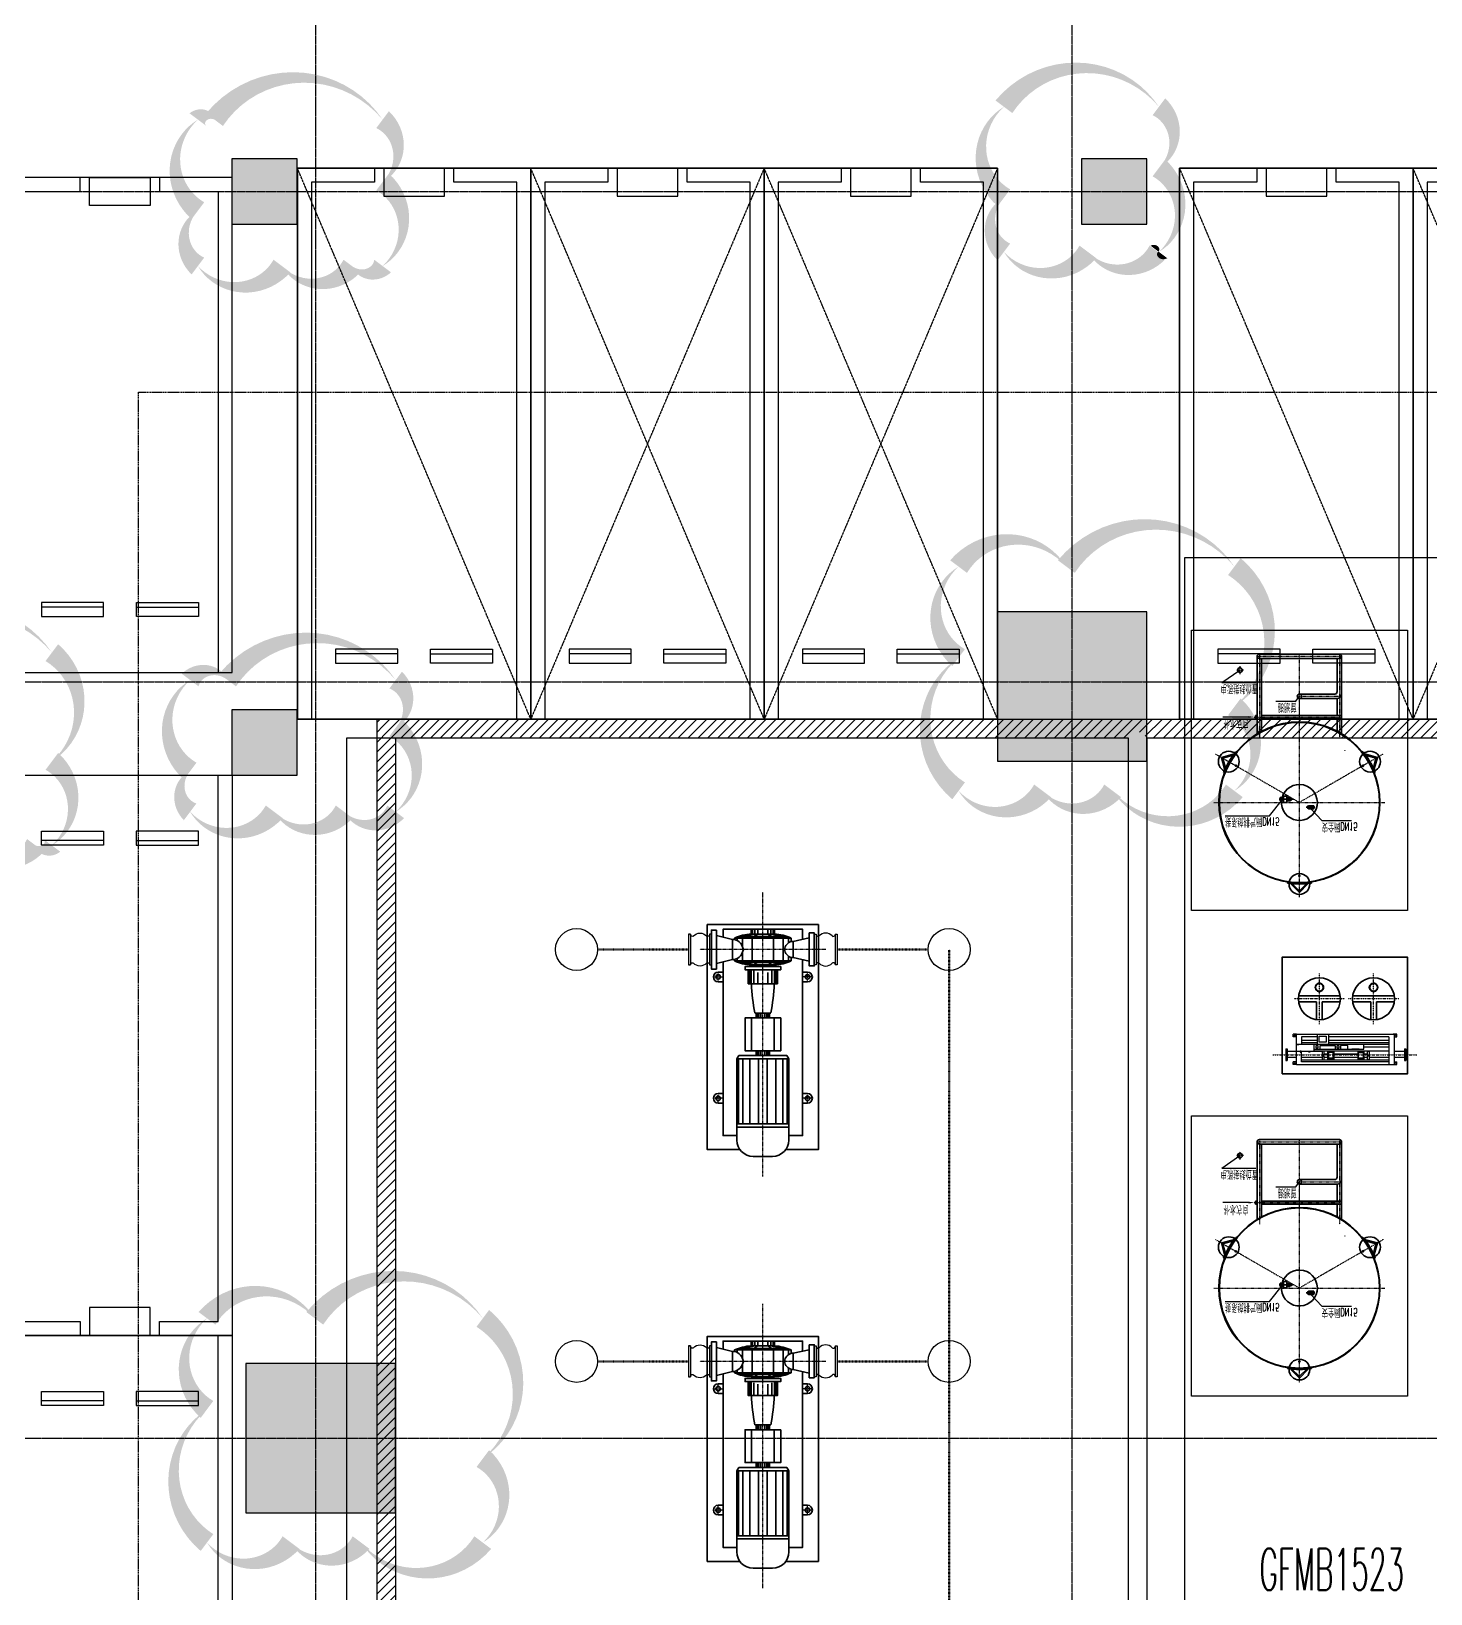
# Model space of a CAD drawing. Extents: x -12047294 to -5625356, y -1456591 to -622873.
# Drawn here: x -5781040 to -5766050, y -686239 to -669507 of the extents above; entities that cross this region are included whole.
import ezdxf

# ---------------------------------------------------------------- set-up
doc = ezdxf.new("R2010")
doc.units = 0
doc.header["$LTSCALE"] = 10
doc.header["$MEASUREMENT"] = 0
for name, pattern in [('CONTINOUS', [0]), ('DASH', [0.35, 0.25, -0.1]), ('DASHDOT', [1, 0.5, -0.25, 0, -0.25]), ('DASHDOT2', [0.5, 0.25, -0.125, 0, -0.125]), ('DOTE', [2.42, 2, -0.2, 0.02, -0.2])]:
    doc.linetypes.add(name, pattern=pattern)
for name, color, linetype in [('A-15-PKNG-普通车位', 162, 'Continuous'), ('A-15-PKNG-机械车位', 136, 'Continuous'), ('A-COLUMN', 10, 'Continuous'), ('A-DOORWIN', 151, 'Continuous'), ('A-FireH', 6, 'Continuous'), ('A-TEXTDOOR', 181, 'Continuous'), ('A-TEXTROOM-报建', 210, 'Continuous'), ('A-WALL', 2, 'Continuous'), ('A-车行线', 144, 'DASH'), ('DOTE', 9, 'DOTE'), ('M-AREA', 156, 'Continuous'), ('M-W-EQUIP-MID', 156, 'DASHDOT'), ('PUB_HATCH', 252, 'Continuous')]:
    doc.layers.add(name, color=color, linetype=linetype)
doc.layers.add('A-本次修改', color=6, linetype='Continuous', plot=False)
for name, color, linetype, lineweight in [('M-PIPE-CTR', 156, 'DASHDOT2', 70), ('M-W-ACCERY', 156, 'Continuous', 25), ('M-W-EQUIP', 156, 'Continuous', 35), ('M-W-EQUIP-OTH', 156, 'CONTINOUS', 25)]:
    doc.layers.add(name, color=color, linetype=linetype, lineweight=lineweight)
doc.styles.add('_TCH_WINDOW', font='tjromans.shx', dxfattribs={"width": 0.7, "height": 3.5, "bigfont": 'tjhztxt.shx'})
doc.styles.add('HZ', font='tjromans.shx', dxfattribs={"width": 0.6, "bigfont": 'tjhztxt.shx'})
pattern_1 = [(45, (-533914.12, 53.85), (-53.0330298, 53.0330298), [])]

# ---------------------------------------------------------------- blocks, each defined once
blk = doc.blocks.new('car-1')
at = {"layer": 'A-15-PKNG-普通车位'}
for p, q in [((5600, -1075, 0), (5600, -410, 0)), ((5600, -1425, 0), (5600, -2090, 0))]:
    blk.add_line(p, q, dxfattribs=at)
at = {"layer": 'A-15-PKNG-普通车位', "extrusion": (-7.83802e-08, 5e-16, 1)}
blk.add_lwpolyline([(6300, -2450), (300, -2450), (300, -50), (6300, -50)], close=True, dxfattribs=at)
at = {"layer": 'A-15-PKNG-普通车位', "extrusion": (-7.83802e-08, 5e-16, 1), "elevation": 0}
for points in [[(6300, -200), (450, -200), (450, -825), (300, -825)], [(300, -1675), (450, -1675), (450, -2300), (6300, -2300)]]:
    blk.add_lwpolyline(points, dxfattribs=at)
for points in [[(5550, -410), (5700, -410), (5700, -1075), (5550, -1075)], [(600, -925), (300, -925), (300, -1575), (600, -1575)], [(5550, -2090), (5700, -2090), (5700, -1425), (5550, -1425)]]:
    blk.add_lwpolyline(points, close=True, dxfattribs=at)
blk = doc.blocks.new('二层机械车库')
at = {"layer": 'A-15-PKNG-机械车位'}
for p, q in [((0, -100), (0, -7600)), ((0, -100), (5900, -100)), ((0, -2600), (0, -100)), ((5900, -100), (0, -100)), ((5900, -100), (5900, -2600)), ((5900, -7600), (5900, -100)), ((5750, -250), (0, -250)), ((5750, -925), (5750, -250)), ((750, -510), (600, -510)), ((600, -510), (600, -1175)), ((700, -1175), (700, -510)), ((750, -1175), (750, -510)), ((5900, -925), (5750, -925)), ((5900, -1025), (5600, -1025)), ((5600, -1025), (5600, -1675)), ((5900, -1675), (5900, -1025)), ((600, -1175), (750, -1175)), ((600, -2190), (600, -1525)), ((600, -1525), (750, -1525)), ((700, -1525), (700, -2190)), ((750, -1525), (750, -2190)), ((5600, -1675), (5900, -1675)), ((5750, -2450), (5750, -1775)), ((5750, -1775), (5900, -1775)), ((750, -2190), (600, -2190)), ((0, -2450), (5750, -2450)), ((0, -2600), (5900, -2600)), ((0, -5100), (0, -2600)), ((5900, -2600), (0, -2600)), ((5900, -2600), (5900, -5100)), ((5750, -2750), (0, -2750)), ((5750, -3425), (5750, -2750)), ((750, -3010), (600, -3010)), ((600, -3010), (600, -3675)), ((700, -3675), (700, -3010)), ((750, -3675), (750, -3010)), ((5900, -3425), (5750, -3425)), ((600, -3675), (750, -3675)), ((5900, -3525), (5600, -3525)), ((5600, -3525), (5600, -4175)), ((5900, -4175), (5900, -3525)), ((600, -4690), (600, -4025)), ((600, -4025), (750, -4025)), ((700, -4025), (700, -4690)), ((750, -4025), (750, -4690)), ((5600, -4175), (5900, -4175)), ((5750, -4950), (5750, -4275)), ((5750, -4275), (5900, -4275)), ((750, -4690), (600, -4690)), ((0, -4950), (5750, -4950)), ((0, -5100), (5900, -5100)), ((0, -7600), (0, -5100)), ((5900, -5100), (0, -5100)), ((5900, -5100), (5900, -7600)), ((5750, -5250), (0, -5250)), ((5750, -5925), (5750, -5250)), ((750, -5510), (600, -5510)), ((600, -5510), (600, -6175)), ((700, -6175), (700, -5510)), ((750, -6175), (750, -5510)), ((5900, -5925), (5750, -5925)), ((600, -6175), (750, -6175)), ((5900, -6025), (5600, -6025)), ((5600, -6025), (5600, -6675)), ((5900, -6675), (5900, -6025)), ((600, -7190), (600, -6525)), ((600, -6525), (750, -6525)), ((700, -6525), (700, -7190)), ((750, -6525), (750, -7190)), ((5600, -6675), (5900, -6675)), ((5750, -7450), (5750, -6775)), ((5750, -6775), (5900, -6775)), ((750, -7190), (600, -7190)), ((0, -7450), (5750, -7450)), ((0, -7600), (5900, -7600)), ((5900, -7600), (0, -7600))]:
    blk.add_line(p, q, dxfattribs=at)
at = {"layer": 'A-15-PKNG-机械车位', "linetype": 'DASH'}
for p, q in [((0, -2600), (5900, -100)), ((0, -5100), (5900, -2600)), ((5900, -5100), (0, -2600)), ((0, -7600), (5900, -5100)), ((5900, -7600), (0, -5100))]:
    blk.add_line(p, q, dxfattribs=at)
blk = doc.blocks.new('car-0')
for p, q in [((0, -5300, -100), (0, 0, -100)), ((0, 0, -100), (2400, 0, -100)), ((2400, 0, -100), (2400, -5300, -100)), ((150, 0, -100), (150, -5150, -100)), ((2250, -5150, -100), (2250, 0, -100)), ((360, -750, -100), (360, -600, -100)), ((360, -600, -100), (1025, -600, -100)), ((1025, -600, -100), (1025, -750, -100)), ((2041, -600, -100), (1376, -600, -100)), ((1376, -600, -100), (1376, -750, -100)), ((2041, -750, -100), (2041, -600, -100)), ((1025, -700, -100), (360, -700, -100)), ((1025, -750, -100), (360, -750, -100)), ((1376, -700, -100), (2041, -700, -100)), ((1376, -750, -100), (2041, -750, -100)), ((875, -5000, -100), (875, -5300, -100)), ((1525, -5000, -100), (875, -5000, -100)), ((1525, -5300, -100), (1525, -5000, -100)), ((150, -5150, -100), (775, -5150, -100)), ((775, -5150, -100), (775, -5300, -100)), ((1625, -5300, -100), (1625, -5150, -100)), ((1625, -5150, -100), (2250, -5150, -100)), ((2400, -5300, -100), (0, -5300, -100)), ((875, -5300, -100), (1525, -5300, -100))]:
    blk.add_line(p, q)
blk = doc.blocks.new('dFASDWA$Wfdf3')
at = {"layer": 'A-15-PKNG-普通车位', "xscale": -1, "rotation": 180}
blk.add_blockref('car-0', (2106411, 59000, 100), dxfattribs=at)
at = {"layer": 'A-15-PKNG-普通车位', "rotation": 90}
for p in [(2106361, 51600, 0), (2106361, 45600, 0)]:
    blk.add_blockref('car-1', p, dxfattribs=at)
at = {"layer": 'A-15-PKNG-机械车位', "rotation": 90}
for p in [(2109411, 58500), (2118861, 58500)]:
    blk.add_blockref('二层机械车库', p, dxfattribs=at)
blk = doc.blocks.new('dy1000')
at = {"layer": 'M-W-EQUIP'}
for p, q in [((600.2, 1578.8), (600.2, 1572.8)), ((622, 1585), (675, 1638)), ((622, 1585), (623.4, 1583.6)), ((630.5, 1583.6), (671.5, 1624.6)), ((675, 1638), (728, 1585)), ((678.5, 1624.6), (719.5, 1583.6)), ((726.6, 1583.6), (728, 1585)), ((749.8, 1578.8), (749.8, 1572.8)), ((596.8, 1075.3), (574.7, 1075.3)), ((574.7, 1075.3), (574.7, 1035.5)), ((596.8, 1035.5), (596.8, 1075.3)), ((771, 1105.4), (717, 1105.4)), ((765, 1115), (734.1, 1114.9)), ((765, 1095.8), (734.1, 1095.9)), ((765, 1095.7), (765, 1115)), ((635.2, 1055.4), (548.8, 1055.4)), ((555, 1065), (574.7, 1065)), ((555, 1045.7), (555, 1065)), ((555, 1045.7), (574.7, 1045.7)), ((596.8, 1035.5), (574.7, 1035.5)), ((596.8, 1065), (615.9, 1065)), ((596.8, 1045.7), (615.9, 1045.7)), ((201.6, 888.4), (206.8, 891.4)), ((1148.4, 888.4), (1143.2, 891.4)), ((187.7, 794), (207.2, 866.5)), ((260.2, 774.6), (187.7, 794)), ((197.6, 803.8), (212.6, 859.8)), ((257.2, 782.7), (201.1, 797.7)), ((209.1, 866), (207.2, 866.5)), ((1089.8, 774.6), (1162.3, 794)), ((1092.8, 782.7), (1148.9, 797.7)), ((1152.4, 803.8), (1137.4, 859.8)), ((1140.9, 866), (1142.8, 866.5)), ((1162.3, 794), (1142.8, 866.5)), ((260.2, 774.6), (260.7, 776.6)), ((276.4, 758.9), (281.6, 761.9)), ((958.7, 750.3), (958.2, 752.3)), ((1073.6, 758.9), (1068.4, 761.9)), ((1089.8, 774.6), (1089.3, 776.6)), ((411, 162.4), (411, 647.2)), ((439, 176.4), (439, 631.2)), ((911, 551.6), (911, 631.2)), ((939, 438.4), (939, 647.2)), ((401.6, 551.6), (411, 551.6)), ((401.6, 532.4), (401.6, 551.6)), ((401.6, 532.4), (411, 532.4)), ((439, 551.6), (939, 551.6)), ((439, 532.4), (939, 532.4)), ((911, 426.3), (911, 532.4)), ((675, 426.4), (909, 426.4)), ((675, 398.4), (896, 398.4)), ((939, 162.4), (939, 438.4)), ((911, 176.4), (911, 383.4)), ((424.9, 176.4), (924.9, 176.4)), ((924.9, 148.4), (424.9, 148.4))]:
    blk.add_line(p, q, dxfattribs=at)
at = {"layer": 'M-W-EQUIP', "const_width": 6}
blk.add_lwpolyline([(675, 426.4), (675, 572.4)], dxfattribs=at)
at = {"layer": 'M-W-EQUIP'}
for centre, radius in [((675, 1075.4), 503), ((675, 1075.4), 500), ((675, 1585), 65), ((675, 1534), 4), ((233.6, 820.5), 65), ((1116.4, 820.5), 65), ((277.8, 846), 4), ((1072.2, 846), 4), ((675, 412.4), 14), ((303.6, 248.4), 14.5)]:
    blk.add_circle(centre, radius, dxfattribs=at)
for centre, radius, start, end in [((675, 1075.4), 509, 81.54994, 98.45006), ((626.9, 1587.1), 5, 225, 315), ((675, 1621), 5, 45, 135), ((723.1, 1587.1), 5, 225, 315), ((675, 1075.4), 112.3, 195.29205, 185.29739), ((734.1, 1105.4), 9.51, 90, 270), ((615.9, 1055.4), 9.51, 270, 90), ((675, 1075.4), 509, 201.54994, 218.45006), ((675, 1075.4), 509, 321.54994, 338.45006), ((202.4, 802.5), 5, 165, 255), ((207.8, 861.1), 5, 345, 75), ((255.9, 777.9), 5, 345, 75), ((1094.1, 777.9), 5, 105, 195), ((1142.2, 861.1), 5, 105, 195), ((1147.6, 802.5), 5, 285, 15), ((896, 383.4), 15, 0, 90), ((909, 396.4), 30, 0, 90), ((424.9, 162.4), 14, 90, 270), ((924.9, 162.4), 14, 270, 90)]:
    blk.add_arc(centre, radius, start, end, dxfattribs=at)
at = {"layer": 'M-W-EQUIP-MID', "ltscale": 0.3}
for p, q in [((675, 1666.4), (675, 154)), ((140, 1075.4), (1209.1, 1075.4)), ((151.4, 773.1), (675, 1075.4)), ((1198.6, 773.1), (675, 1075.4)), ((425, 155.6), (425, 676.1)), ((925, 156.5), (925, 676.1)), ((393.3, 542), (931, 542)), ((675, 412.4), (931, 412.4)), ((325.3, 248.4), (281.2, 248.4)), ((303.6, 224), (303.6, 275.5)), ((416.9, 162.4), (931.7, 162.4))]:
    blk.add_line(p, q, dxfattribs=at)
at = {"layer": 'M-W-EQUIP-OTH', "ltscale": 0.5}
for p, q in [((814.6, 1189), (745.9, 1114.9)), ((814.6, 1189), (1001.2, 1189)), ((210.6, 1158.9), (487.1, 1158.9)), ((487.1, 1158.9), (568.6, 1058.1)), ((358.3, 542), (197.5, 542)), ((527.4, 443.4), (651.7, 443.4)), ((651.7, 443.4), (675, 412.4)), ((189.5, 326.5), (303.6, 248.4)), ((189.5, 326.5), (402.7, 326.5))]:
    blk.add_line(p, q, dxfattribs=at)
blk.add_lwpolyline([(0, 0), (1350, 0), (1350, 1750), (0, 1750)], close=True, dxfattribs=at)
blk.add_solid([(358.3, 536.2), (358.3, 547.8), (393.3, 542)], dxfattribs=at)
at = {"layer": 'M-W-EQUIP-OTH', "ltscale": 0.5, "style": 'HZ', "width": 0.6}
for s, p in [('接系统排气阀DN15', (209.8, 1169.2)), ('安全阀DN15', (814.4, 1201.1)), ('补水方向', (201.3, 558.1)), ('膨胀管', (540.8, 453.3)), ('电源接线位置', (183.2, 336.8))]:
    blk.add_text(s, height=50, dxfattribs=at).set_placement(p)
blk = doc.blocks.new('SCIII-TRASAR02')
at = {"layer": 'M-W-EQUIP'}
for p, q in [((352, 931), (353, 933)), ((356, 930), (352, 931)), ((352, 928), (352, 930)), ((352, 930), (356, 930)), ((356, 928), (352, 928)), ((352, 925), (352, 927)), ((352, 927), (356, 927)), ((352, 924), (356, 925)), ((356, 925), (352, 925)), ((352, 922), (352, 924)), ((356, 923), (352, 922)), ((353, 920), (352, 922)), ((352, 922), (356, 922)), ((353, 936), (354, 938)), ((353, 934), (353, 936)), ((353, 936), (357, 935)), ((357, 935), (353, 936)), ((357, 933), (353, 934)), ((353, 933), (357, 932)), ((353, 919), (357, 920)), ((357, 920), (353, 920)), ((353, 917), (353, 919)), ((357, 918), (353, 917)), ((353, 916), (357, 917)), ((354, 914), (353, 916)), ((354, 939), (355, 941)), ((358, 938), (354, 939)), ((354, 938), (358, 937)), ((354, 913), (358, 915)), ((358, 915), (354, 914)), ((355, 911), (354, 913)), ((355, 942), (356, 944)), ((359, 940), (355, 942)), ((355, 941), (358, 940)), ((358, 913), (355, 911)), ((355, 911), (359, 912)), ((356, 909), (355, 911)), ((356, 945), (357, 946)), ((360, 943), (356, 945)), ((356, 944), (359, 942)), ((356, 908), (360, 910)), ((359, 910), (356, 909)), ((357, 906), (356, 908)), ((357, 947), (358, 949)), ((361, 945), (357, 947)), ((357, 946), (360, 945)), ((360, 908), (357, 906)), ((357, 905), (361, 907)), ((358, 904), (357, 905)), ((358, 950), (360, 951)), ((362, 947), (358, 950)), ((358, 949), (362, 947)), ((362, 906), (358, 904)), ((358, 903), (362, 905)), ((360, 901), (358, 903)), ((360, 952), (361, 954)), ((363, 949), (360, 952)), ((360, 951), (363, 949)), ((360, 901), (363, 903)), ((363, 903), (360, 901)), ((361, 899), (360, 901)), ((361, 954), (365, 951)), ((365, 901), (361, 899)), ((362, 954), (363, 956)), ((365, 952), (362, 954)), ((362, 898), (365, 901)), ((363, 897), (362, 898)), ((363, 956), (366, 953)), ((366, 899), (363, 897)), ((364, 956), (365, 958)), ((367, 954), (364, 956)), ((364, 896), (367, 899)), ((365, 895), (364, 896)), ((365, 958), (367, 960)), ((365, 958), (368, 955)), ((368, 955), (365, 958)), ((368, 898), (365, 895)), ((365, 894), (368, 897)), ((367, 893), (365, 894)), ((367, 960), (370, 957)), ((370, 896), (367, 893)), ((368, 960), (369, 962)), ((370, 957), (368, 960)), ((368, 892), (370, 895)), ((369, 891), (368, 892)), ((369, 962), (372, 958)), ((372, 894), (369, 891)), ((370, 962), (371, 963)), ((372, 959), (370, 962)), ((370, 890), (372, 894)), ((371, 889), (370, 890)), ((371, 963), (374, 960)), ((374, 893), (371, 889)), ((372, 964), (374, 965)), ((374, 960), (372, 964)), ((372, 889), (374, 892)), ((374, 888), (372, 889)), ((374, 965), (376, 966)), ((374, 965), (376, 961)), ((376, 962), (374, 965)), ((374, 887), (376, 891)), ((376, 891), (374, 888)), ((376, 886), (374, 887)), ((376, 966), (378, 963)), ((378, 890), (376, 886)), ((379, 963), (377, 967)), ((377, 967), (379, 967)), ((377, 886), (379, 890)), ((379, 885), (377, 886)), ((379, 967), (381, 964)), ((381, 889), (379, 885)), ((381, 964), (380, 968)), ((380, 968), (381, 968)), ((380, 885), (381, 889)), ((381, 884), (380, 885)), ((381, 968), (383, 965)), ((383, 888), (381, 884)), ((383, 965), (382, 969)), ((382, 969), (384, 969)), ((382, 884), (383, 888)), ((384, 883), (382, 884)), ((384, 969), (385, 965)), ((385, 887), (384, 883)), ((386, 966), (385, 970)), ((385, 970), (387, 970)), ((385, 883), (386, 887)), ((387, 882), (385, 883)), ((387, 970), (388, 966)), ((388, 886), (387, 882)), ((388, 970), (390, 971)), ((388, 966), (388, 970)), ((388, 882), (388, 886)), ((390, 882), (388, 882)), ((390, 971), (390, 967)), ((391, 967), (390, 971)), ((390, 971), (392, 971)), ((390, 882), (391, 886)), ((390, 886), (390, 882)), ((392, 881), (390, 882)), ((392, 971), (393, 967)), ((393, 886), (392, 881)), ((393, 967), (393, 971)), ((393, 971), (395, 971)), ((393, 881), (393, 886)), ((395, 881), (393, 881)), ((395, 971), (395, 967)), ((395, 885), (395, 881)), ((396, 971), (398, 971)), ((396, 967), (396, 971)), ((396, 881), (396, 885)), ((398, 881), (396, 881)), ((398, 971), (398, 967)), ((398, 885), (398, 881)), ((399, 967), (399, 971)), ((399, 971), (401, 971)), ((399, 881), (399, 885)), ((401, 881), (399, 881)), ((401, 971), (401, 967)), ((401, 967), (402, 971)), ((402, 881), (401, 886)), ((401, 886), (401, 881)), ((402, 971), (404, 971)), ((404, 882), (402, 881)), ((404, 971), (403, 967)), ((403, 886), (404, 882)), ((404, 967), (404, 971)), ((404, 971), (406, 970)), ((404, 882), (404, 886)), ((406, 882), (404, 882)), ((406, 970), (406, 966)), ((406, 966), (407, 970)), ((407, 882), (406, 886)), ((406, 886), (406, 882)), ((407, 970), (409, 970)), ((409, 883), (407, 882)), ((409, 970), (408, 966)), ((408, 887), (409, 883)), ((409, 965), (410, 969)), ((410, 883), (409, 887)), ((410, 969), (412, 969)), ((412, 884), (410, 883)), ((412, 969), (411, 965)), ((411, 965), (413, 968)), ((413, 884), (411, 888)), ((411, 888), (412, 884)), ((413, 968), (415, 968)), ((415, 968), (413, 964)), ((413, 889), (415, 885)), ((415, 885), (413, 884)), ((414, 964), (415, 967)), ((415, 885), (414, 889)), ((415, 967), (417, 967)), ((417, 967), (415, 963)), ((415, 890), (417, 886)), ((417, 886), (415, 885)), ((416, 963), (418, 966)), ((418, 886), (416, 890)), ((418, 966), (420, 965)), ((420, 965), (418, 962)), ((418, 961), (420, 965)), ((420, 888), (418, 891)), ((418, 891), (420, 887)), ((420, 887), (418, 886)), ((420, 965), (422, 964)), ((422, 964), (420, 960)), ((420, 960), (423, 963)), ((423, 889), (420, 893)), ((420, 892), (422, 889)), ((422, 889), (420, 888)), ((424, 962), (422, 959)), ((422, 958), (425, 962)), ((425, 891), (422, 894)), ((422, 894), (424, 890)), ((423, 963), (424, 962)), ((424, 890), (423, 889)), ((427, 960), (424, 957)), ((424, 957), (427, 960)), ((427, 893), (424, 896)), ((424, 895), (427, 892)), ((425, 962), (427, 960)), ((427, 892), (425, 891)), ((429, 958), (426, 955)), ((426, 955), (429, 958)), ((429, 895), (426, 898)), ((426, 897), (429, 894)), ((427, 960), (429, 958)), ((429, 894), (427, 893)), ((431, 956), (428, 954)), ((428, 953), (431, 956)), ((431, 897), (428, 899)), ((428, 899), (431, 896)), ((429, 958), (431, 956)), ((432, 954), (429, 952)), ((429, 901), (432, 898)), ((431, 896), (429, 895)), ((430, 951), (433, 954)), ((433, 899), (430, 901)), ((431, 956), (432, 954)), ((434, 952), (431, 949)), ((431, 949), (434, 951)), ((434, 901), (431, 903)), ((431, 903), (434, 901)), ((432, 898), (431, 897)), ((436, 950), (432, 947)), ((432, 947), (436, 949)), ((436, 904), (432, 906)), ((432, 905), (436, 903)), ((433, 954), (434, 952)), ((437, 947), (433, 945)), ((433, 907), (437, 905)), ((434, 901), (433, 899)), ((434, 951), (436, 950)), ((434, 945), (437, 946)), ((438, 945), (434, 943)), ((434, 910), (438, 908)), ((437, 906), (434, 908)), ((436, 903), (434, 901)), ((435, 942), (438, 944)), ((439, 942), (435, 940)), ((435, 912), (439, 911)), ((438, 909), (435, 910)), ((436, 949), (437, 947)), ((436, 940), (440, 941)), ((440, 939), (436, 938)), ((436, 937), (440, 938)), ((440, 914), (436, 915)), ((436, 915), (440, 913)), ((440, 911), (436, 913)), ((437, 905), (436, 904)), ((437, 946), (438, 945)), ((441, 936), (437, 935)), ((437, 935), (441, 936)), ((441, 934), (437, 933)), ((437, 932), (442, 933)), ((442, 920), (437, 920)), ((437, 920), (441, 919)), ((441, 917), (437, 918)), ((437, 917), (441, 916)), ((438, 908), (437, 906)), ((438, 944), (439, 942)), ((442, 931), (438, 930)), ((438, 930), (442, 930)), ((442, 928), (438, 928)), ((438, 927), (442, 927)), ((442, 925), (438, 925)), ((438, 925), (442, 924)), ((442, 922), (438, 923)), ((438, 922), (442, 922)), ((439, 911), (438, 909)), ((440, 941), (440, 939)), ((440, 938), (441, 936)), ((441, 916), (440, 914)), ((440, 913), (440, 911)), ((441, 936), (441, 934)), ((441, 919), (441, 917)), ((442, 933), (442, 931)), ((442, 930), (442, 928)), ((442, 927), (442, 925)), ((442, 924), (442, 922)), ((442, 922), (442, 920)), ((932, 930), (932, 928)), ((937, 930), (932, 930)), ((932, 928), (936, 928)), ((932, 927), (932, 925)), ((936, 927), (932, 927)), ((936, 925), (932, 924)), ((932, 925), (936, 925)), ((932, 924), (932, 922)), ((932, 922), (937, 923)), ((933, 936), (933, 934)), ((937, 935), (933, 936)), ((933, 934), (937, 933)), ((933, 933), (933, 931)), ((937, 932), (933, 933)), ((933, 931), (937, 930)), ((933, 922), (933, 920)), ((937, 922), (933, 922)), ((937, 920), (933, 919)), ((933, 920), (937, 920)), ((933, 919), (933, 917)), ((933, 917), (937, 918)), ((935, 941), (934, 939)), ((934, 939), (938, 938)), ((934, 938), (934, 936)), ((938, 937), (934, 938)), ((934, 936), (937, 935)), ((937, 917), (934, 916)), ((934, 916), (934, 914)), ((938, 915), (934, 913)), ((934, 914), (938, 915)), ((934, 913), (935, 911)), ((936, 944), (935, 942)), ((935, 942), (939, 940)), ((939, 940), (935, 941)), ((935, 911), (939, 913)), ((939, 912), (935, 911)), ((935, 911), (936, 909)), ((937, 946), (936, 945)), ((936, 945), (940, 943)), ((940, 942), (936, 944)), ((940, 910), (936, 908)), ((936, 909), (940, 910)), ((936, 908), (937, 906)), ((938, 949), (937, 947)), ((937, 947), (941, 945)), ((941, 945), (937, 946)), ((937, 906), (941, 908)), ((941, 907), (937, 905)), ((937, 905), (938, 904)), ((942, 947), (938, 949)), ((938, 904), (942, 906)), ((940, 951), (939, 950)), ((939, 950), (942, 947)), ((942, 905), (939, 903)), ((939, 903), (940, 901)), ((942, 954), (940, 952)), ((940, 952), (944, 949)), ((943, 949), (940, 951)), ((944, 903), (940, 901)), ((940, 901), (943, 903)), ((940, 901), (942, 899)), ((943, 956), (942, 954)), ((945, 951), (942, 954)), ((942, 954), (945, 952)), ((945, 901), (942, 898)), ((942, 899), (945, 901)), ((942, 898), (943, 897)), ((946, 953), (943, 956)), ((943, 897), (946, 899)), ((945, 958), (944, 956)), ((944, 956), (947, 954)), ((947, 899), (944, 896)), ((944, 896), (945, 895)), ((948, 955), (945, 958)), ((945, 895), (948, 898)), ((947, 960), (946, 958)), ((946, 958), (949, 955)), ((949, 897), (946, 894)), ((946, 894), (947, 893)), ((950, 957), (947, 960)), ((947, 893), (950, 896)), ((949, 962), (948, 960)), ((948, 960), (950, 957)), ((950, 895), (948, 892)), ((948, 892), (949, 891)), ((952, 958), (949, 962)), ((949, 891), (952, 894)), ((952, 963), (950, 962)), ((950, 962), (952, 959)), ((952, 894), (950, 890)), ((950, 890), (952, 889)), ((954, 965), (952, 964)), ((952, 964), (955, 960)), ((954, 960), (952, 963)), ((952, 889), (954, 893)), ((955, 892), (952, 889)), ((952, 889), (954, 888)), ((956, 961), (954, 965)), ((954, 888), (956, 891)), ((957, 966), (955, 965)), ((955, 965), (957, 962)), ((957, 891), (955, 887)), ((955, 887), (957, 886)), ((957, 967), (959, 963)), ((959, 967), (957, 967)), ((959, 963), (957, 966)), ((959, 890), (957, 886)), ((957, 886), (959, 890)), ((957, 886), (959, 885)), ((961, 964), (959, 967)), ((959, 885), (961, 889)), ((960, 968), (961, 964)), ((962, 968), (960, 968)), ((961, 889), (960, 885)), ((960, 885), (962, 884)), ((962, 969), (964, 965)), ((964, 969), (962, 969)), ((963, 965), (962, 968)), ((964, 888), (962, 884)), ((962, 884), (963, 888)), ((962, 884), (964, 883)), ((966, 965), (964, 969)), ((964, 883), (966, 887)), ((965, 970), (966, 966)), ((967, 970), (965, 970)), ((966, 887), (965, 883)), ((965, 883), (967, 882)), ((968, 966), (967, 970)), ((967, 882), (968, 886)), ((970, 971), (968, 970)), ((968, 970), (969, 966)), ((969, 886), (968, 882)), ((968, 882), (970, 882)), ((971, 967), (970, 971)), ((970, 882), (971, 886)), ((971, 971), (971, 967)), ((973, 971), (971, 971)), ((971, 886), (971, 882)), ((971, 882), (973, 881)), ((973, 967), (973, 971)), ((973, 971), (974, 967)), ((976, 971), (973, 971)), ((974, 886), (973, 881)), ((973, 881), (973, 886)), ((973, 881), (976, 881)), ((978, 971), (976, 971)), ((976, 971), (976, 967)), ((976, 967), (976, 971)), ((976, 885), (976, 881)), ((976, 881), (976, 885)), ((976, 881), (978, 881)), ((978, 967), (978, 971)), ((978, 881), (978, 885)), ((979, 971), (979, 967)), ((981, 971), (979, 971)), ((979, 885), (979, 881)), ((979, 881), (981, 881)), ((981, 967), (981, 971)), ((982, 971), (981, 967)), ((981, 886), (982, 881)), ((981, 881), (981, 886)), ((984, 971), (982, 971)), ((982, 881), (984, 882)), ((983, 967), (984, 971)), ((984, 882), (983, 886)), ((985, 971), (984, 967)), ((984, 886), (985, 882)), ((987, 970), (985, 971)), ((985, 882), (987, 882)), ((986, 966), (987, 970)), ((987, 882), (986, 886)), ((988, 970), (987, 966)), ((987, 886), (988, 882)), ((990, 970), (988, 970)), ((988, 882), (990, 883)), ((989, 966), (990, 970)), ((990, 969), (989, 965)), ((989, 887), (990, 883)), ((990, 883), (989, 887)), ((992, 969), (990, 969)), ((990, 883), (992, 884)), ((991, 965), (992, 969)), ((993, 968), (991, 965)), ((991, 888), (993, 884)), ((992, 884), (991, 888)), ((995, 968), (993, 968)), ((993, 964), (995, 968)), ((995, 885), (993, 889)), ((993, 884), (995, 885)), ((996, 967), (994, 964)), ((994, 889), (996, 885)), ((997, 967), (996, 967)), ((996, 963), (997, 967)), ((998, 966), (996, 963)), ((996, 890), (998, 886)), ((997, 886), (996, 890)), ((996, 885), (997, 886)), ((1000, 965), (998, 966)), ((998, 962), (1000, 965)), ((1001, 965), (998, 961)), ((998, 891), (1001, 888)), ((1000, 887), (998, 891)), ((998, 886), (1000, 887)), ((1000, 960), (1002, 964)), ((1002, 889), (1000, 892)), ((1002, 964), (1001, 965)), ((1003, 963), (1001, 960)), ((1001, 893), (1003, 889)), ((1001, 888), (1002, 889)), ((1002, 959), (1005, 962)), ((1005, 890), (1002, 894)), ((1005, 962), (1003, 963)), ((1005, 962), (1003, 958)), ((1003, 894), (1005, 891)), ((1003, 889), (1005, 890)), ((1004, 957), (1007, 960)), ((1007, 892), (1004, 895)), ((1007, 960), (1005, 962)), ((1007, 960), (1005, 957)), ((1005, 896), (1007, 893)), ((1005, 891), (1007, 892)), ((1006, 955), (1009, 958)), ((1009, 958), (1006, 955)), ((1006, 898), (1009, 895)), ((1009, 894), (1006, 897)), ((1009, 958), (1007, 960)), ((1007, 893), (1009, 894)), ((1008, 954), (1011, 956)), ((1011, 956), (1008, 953)), ((1008, 899), (1011, 897)), ((1011, 896), (1008, 899)), ((1011, 956), (1009, 958)), ((1009, 895), (1011, 896)), ((1010, 952), (1013, 954)), ((1013, 954), (1010, 951)), ((1010, 901), (1013, 899)), ((1013, 898), (1010, 901)), ((1013, 954), (1011, 956)), ((1011, 949), (1014, 952)), ((1015, 951), (1011, 949)), ((1011, 903), (1015, 901)), ((1014, 901), (1011, 903)), ((1011, 897), (1013, 898)), ((1012, 947), (1016, 950)), ((1016, 903), (1012, 905)), ((1014, 952), (1013, 954)), ((1016, 949), (1013, 947)), ((1013, 906), (1016, 904)), ((1013, 899), (1014, 901)), ((1014, 945), (1017, 947)), ((1018, 946), (1014, 945)), ((1014, 908), (1018, 906)), ((1017, 905), (1014, 907)), ((1016, 950), (1015, 951)), ((1015, 943), (1018, 945)), ((1019, 944), (1015, 942)), ((1015, 910), (1019, 909)), ((1018, 908), (1015, 910)), ((1015, 901), (1016, 903)), ((1017, 947), (1016, 949)), ((1016, 940), (1020, 942)), ((1020, 941), (1016, 940)), ((1016, 913), (1020, 911)), ((1020, 911), (1016, 912)), ((1016, 904), (1017, 905)), ((1017, 938), (1020, 939)), ((1021, 938), (1017, 937)), ((1017, 935), (1021, 936)), ((1021, 936), (1017, 935)), ((1017, 918), (1021, 917)), ((1021, 916), (1017, 917)), ((1017, 915), (1021, 914)), ((1020, 913), (1017, 915)), ((1018, 945), (1018, 946)), ((1018, 933), (1022, 934)), ((1022, 933), (1018, 932)), ((1018, 930), (1022, 931)), ((1022, 930), (1018, 930)), ((1018, 928), (1022, 928)), ((1022, 927), (1018, 927)), ((1018, 925), (1022, 925)), ((1022, 924), (1018, 925)), ((1018, 923), (1022, 922)), ((1022, 922), (1018, 922)), ((1018, 920), (1022, 920)), ((1022, 919), (1018, 920)), ((1018, 906), (1018, 908)), ((1020, 942), (1019, 944)), ((1019, 909), (1020, 911)), ((1020, 939), (1020, 941)), ((1020, 911), (1020, 913)), ((1021, 936), (1021, 938)), ((1022, 934), (1021, 936)), ((1021, 917), (1022, 919)), ((1021, 914), (1021, 916)), ((1022, 931), (1022, 933)), ((1022, 928), (1022, 930)), ((1022, 925), (1022, 927)), ((1022, 922), (1022, 924)), ((1022, 920), (1022, 922)), ((174, 834), (620, 834)), ((174, 772), (366, 772)), ((366, 772), (366, 581)), ((428, 772), (620, 772)), ((428, 772), (428, 581)), ((754, 834), (1200, 834)), ((754, 772), (947, 772)), ((947, 772), (947, 581)), ((1008, 772), (1200, 772)), ((1008, 772), (1008, 581))]:
    blk.add_line(p, q, dxfattribs=at)
blk.add_lwpolyline([(0, 0), (1340, 0), (1340, 1250), (0, 1250)], close=True, dxfattribs=at)
for centre, radius in [((397, 803), 225), ((977, 803), 225), ((397, 926), 40.9), ((977, 926), 40.9)]:
    blk.add_circle(centre, radius, dxfattribs=at)
at = {"layer": 'M-W-EQUIP-MID', "ltscale": 0.3}
for p, q in [((397, 533), (397, 1073)), ((977, 533), (977, 1073)), ((667, 804), (127, 804)), ((1247, 804), (707, 804)), ((-100, 205), (1440, 205))]:
    blk.add_line(p, q, dxfattribs=at)
at = {"layer": 'M-W-EQUIP-OTH', "ltscale": 0.5}
for p, q in [((115, 398), (115, 425)), ((153, 425), (115, 425)), ((153, 425), (115, 425)), ((148, 398), (115, 398)), ((148, 425), (148, 315)), ((153, 425), (1187, 425)), ((372, 398), (205, 398)), ((205, 398), (205, 315)), ((205, 360), (372, 360)), ((372, 425), (372, 315)), ((494, 425), (494, 315)), ((1140, 398), (494, 398)), ((494, 360), (1140, 360)), ((1140, 398), (1140, 100)), ((1187, 425), (1225, 425)), ((1225, 425), (1187, 425)), ((1197, 425), (1197, 100)), ((1197, 398), (1225, 398)), ((1225, 398), (1225, 425)), ((36, 266), (36, 144)), ((36, 266), (52, 266)), ((52, 266), (52, 144)), ((52, 242), (427, 242)), ((148, 176), (52, 176)), ((148, 315), (178, 315)), ((148, 315), (148, 215)), ((148, 242), (341, 242)), ((148, 215), (148, 100)), ((351, 315), (153, 315)), ((193, 242), (193, 232)), ((203, 242), (193, 242)), ((193, 232), (203, 232)), ((203, 232), (203, 242)), ((372, 333), (205, 333)), ((205, 127), (205, 242)), ((427, 176), (205, 176)), ((285, 242), (295, 242)), ((285, 232), (285, 242)), ((295, 232), (285, 232)), ((295, 242), (295, 232)), ((341, 242), (341, 315)), ((341, 265), (873, 265)), ((515, 242), (341, 242)), ((957, 315), (351, 315)), ((447, 215), (454, 215)), ((447, 215), (486, 215)), ((486, 176), (447, 176)), ((486, 242), (534, 242)), ((486, 150), (486, 242)), ((1140, 333), (494, 333)), ((496, 227), (496, 169)), ((544, 227), (496, 227)), ((496, 169), (544, 169)), ((496, 169), (496, 150)), ((544, 169), (496, 169)), ((502, 242), (502, 227)), ((829, 242), (502, 242)), ((515, 265), (687, 265)), ((538, 242), (538, 227)), ((544, 169), (544, 227)), ((544, 150), (544, 169)), ((553, 242), (553, 150)), ((553, 215), (808, 215)), ((808, 176), (553, 176)), ((824, 265), (744, 265)), ((808, 242), (808, 150)), ((817, 227), (865, 227)), ((817, 169), (817, 227)), ((865, 169), (817, 169)), ((817, 169), (865, 169)), ((817, 150), (817, 169)), ((823, 227), (823, 242)), ((859, 227), (823, 227)), ((1140, 242), (824, 242)), ((853, 242), (859, 242)), ((875, 242), (853, 242)), ((859, 242), (859, 227)), ((865, 227), (865, 169)), ((865, 169), (865, 150)), ((873, 265), (873, 315)), ((873, 290), (1140, 290)), ((875, 150), (875, 242)), ((875, 215), (911, 215)), ((911, 176), (875, 176)), ((1140, 176), (931, 176)), ((1140, 315), (957, 315)), ((1197, 242), (1307, 242)), ((1307, 176), (1197, 176)), ((1307, 266), (1324, 266)), ((1307, 266), (1307, 144)), ((1324, 266), (1324, 144)), ((36, 144), (52, 144)), ((115, 100), (115, 127)), ((148, 127), (115, 127)), ((153, 100), (115, 100)), ((153, 100), (1187, 100)), ((205, 150), (1140, 150)), ((1140, 127), (205, 127)), ((553, 150), (486, 150)), ((496, 150), (544, 150)), ((808, 150), (875, 150)), ((865, 150), (817, 150)), ((1187, 100), (1225, 100)), ((1197, 127), (1225, 127)), ((1225, 100), (1225, 127)), ((1307, 144), (1324, 144))]:
    blk.add_line(p, q, dxfattribs=at)
for points in [[(395, 402), (471, 402), (471, 340), (395, 340)], [(360, 279), (385, 279), (385, 301), (360, 301)], [(401, 265), (568, 265), (568, 301), (401, 301)], [(443, 202), (431, 202), (431, 190), (443, 190)], [(584, 279), (608, 279), (608, 301), (584, 301)], [(623, 265), (702, 265), (702, 305), (623, 305)], [(931, 150), (911, 150), (911, 242), (931, 242)], [(915, 202), (927, 202), (927, 190), (915, 190)]]:
    blk.add_lwpolyline(points, close=True, dxfattribs=at)
blk.add_lwpolyline([(427, 242), (427, 150), (447, 150), (447, 242)], dxfattribs=at)
for centre in [(134, 411), (1206, 411), (134, 113), (1206, 113)]:
    blk.add_circle(centre, 4.86, dxfattribs=at)
blk = doc.blocks.new('A$C37FC0034')
at = {"layer": 'M-W-EQUIP', "xscale": -1.714285714285714, "yscale": 1.714285714285714, "zscale": 1.714285714285714, "rotation": 180}
blk.add_blockref('dy1000', (-1157, 2036), dxfattribs=at)
at = {"layer": 'M-W-EQUIP', "rotation": 1.0672713547e-06}
blk.add_blockref('SCIII-TRASAR02', (-183, -2714), dxfattribs=at)
blk = doc.blocks.new('A$C50D712EB')
at = {"layer": 'M-AREA'}
blk.add_lwpolyline([(-9230, -9300), (19468, -9300), (19468, 2250), (-9230, 2250)], close=True, dxfattribs=at)
at = {"layer": 'M-W-EQUIP'}
blk.add_blockref('A$C37FC0034', (-7999, -561), dxfattribs=at)
at = {"layer": 'M-W-EQUIP', "xscale": -1.714285714285714, "yscale": 1.714285714285714, "zscale": 1.714285714285714, "rotation": 180}
blk.add_blockref('dy1000', (-9156, -3725, -100), dxfattribs=at)
blk = doc.blocks.new('300RK1000-50C-W3')
at = {"layer": 'M-W-EQUIP'}
for p, q in [((-112, 217), (-112, 165)), ((-87, 217), (-87, 165)), ((-54, 217), (-54, 165)), ((54, 217), (54, 165)), ((87, 217), (87, 165)), ((112, 217), (112, 165)), ((-325, 107), (-498, 150)), ((304, 122), (-304, 122)), ((-304, 122), (-304, 107)), ((-275, 96), (-275, 122)), ((-261, 139), (261, 139)), ((-219, 36), (-219, 122)), ((-124, 165), (124, 165)), ((-113, -122), (-113, 122)), ((113, -122), (113, 122)), ((219, 0), (219, 122)), ((219, -122), (219, 0)), ((275, 70), (275, 122)), ((304, 85), (304, 122)), ((325, 86), (498, 125)), ((-325, -107), (-498, -150)), ((-304, -107), (-304, -122)), ((-304, -122), (0, -122)), ((-275, -122), (-275, -96)), ((-261, -139), (261, -139)), ((-219, -122), (-219, -36)), ((-124, -165), (124, -165)), ((-35, -183), (-35, -165)), ((0, -122), (304, -122)), ((35, -183), (35, -165)), ((275, -122), (275, -70)), ((304, -122), (304, -85)), ((325, -86), (498, -125)), ((-478, -241), (-426, -241)), ((-144, -367), (-144, -217)), ((-124, -367), (-124, -217)), ((-95, -367), (-95, -229)), ((-54, -367), (-54, -245)), ((54, -367), (54, -245)), ((95, -367), (95, -229)), ((124, -367), (124, -217)), ((144, -367), (144, -217)), ((478, -241), (426, -241)), ((-478, -345), (-426, -345)), ((478, -345), (426, -345)), ((-122, -732), (-122, -1084)), ((87, -680), (-87, -680)), ((-70, -680), (-70, -732)), ((-65, -680), (-65, -732)), ((-56, -680), (-56, -732)), ((-42, -680), (-42, -732)), ((-22, -680), (-22, -732)), ((22, -680), (22, -732)), ((42, -680), (42, -732)), ((56, -680), (56, -732)), ((65, -680), (65, -732)), ((70, -680), (70, -732)), ((122, -1084), (122, -732)), ((-278, -1171), (-258, -1136)), ((278, -1171), (-278, -1171)), ((-262, -1171), (-262, -1867)), ((-213, -1171), (-213, -1867)), ((-139, -1171), (-139, -1867)), ((-70, -1084), (-70, -1136)), ((-65, -1084), (-65, -1136)), ((-56, -1084), (-56, -1136)), ((-48, -1171), (-48, -1867)), ((-42, -1084), (-42, -1136)), ((-22, -1084), (-22, -1136)), ((22, -1084), (22, -1136)), ((42, -1084), (42, -1136)), ((48, -1171), (48, -1867)), ((56, -1084), (56, -1136)), ((65, -1084), (65, -1136)), ((70, -1084), (70, -1136)), ((139, -1171), (139, -1867)), ((213, -1171), (213, -1867)), ((278, -1171), (258, -1136)), ((262, -1171), (262, -1867)), ((-478, -1541), (-426, -1541)), ((-478, -1645), (-426, -1645)), ((478, -1541), (426, -1541)), ((478, -1645), (426, -1645)), ((-278, -1867), (-278, -2041)), ((-278, -1902), (278, -1902)), ((278, -1867), (278, -2041)), ((104, -2215), (-104, -2215))]:
    blk.add_line(p, q, dxfattribs=at)
for points in [[(245, -2143), (595, -2143), (595, 267), (-595, 267), (-595, -2143), (-245, -2143)], [(-498, 209), (-498, -209), (-550, -209), (-550, 209), (-498, 209), (-498, 209)], [(0, 217), (-426, 217), (-426, 132)], [(-124, 165), (-124, 217), (124, 217), (124, 165)], [(426, 109), (426, 217), (0, 217)], [(498, 178), (498, -175), (550, -175), (550, 178), (498, 178), (498, 178)], [(-304, -107), (-325, -107), (-325, 107), (-304, 107)], [(308, -86), (325, -86), (325, 86), (308, 86)], [(-426, -132), (-426, -1993), (-278, -1993)], [(278, -1993), (426, -1993), (426, -109)], [(0, -183), (-191, -183), (-191, -217), (0, -217)], [(-115, -217), (-156, -217), (-156, -367), (156, -367), (156, -217), (115, -217)], [(0, -217), (191, -217), (191, -183), (0, -183)], [(-278, -1171), (-278, -1867), (278, -1867), (278, -1171)], [(258, -1136), (-258, -1136)]]:
    blk.add_lwpolyline(points, dxfattribs=at)
blk.add_lwpolyline([(191, -732), (-191, -732), (-191, -1084), (191, -1084)], close=True, dxfattribs=at)
for centre in [(-478, -293), (478, -293), (-478, -1593), (478, -1593)]:
    blk.add_circle(centre, 24.3, dxfattribs=at)
for centre, radius, start, end in [((-101, -327), 493, 92.7354, 114.3971), ((-339, -20), 132, 8.8063, 74.6868), ((-173, -43), 193, 110.1449, 121.9024), ((-42, -501), 670, 96.007, 107.145), ((-89, -78), 239, 114.6028, 123.2438), ((112, -812), 998, 101.5411, 107.5142), ((-30, 53), 108, 127.3073, 140.6209), ((416, -631), 924, 120.5514, 123.5969), ((-416, -631), 924, 56.4031, 59.4486), ((-112, -812), 998, 72.4858, 78.4589), ((30, 53), 108, 39.3791, 52.6927), ((42, -501), 670, 72.855, 83.993), ((101, -327), 493, 65.6029, 87.2646), ((89, -78), 239, 56.7562, 65.3972), ((336, -16), 106, 105.3132, 171.1937), ((173, -43), 193, 58.0976, 69.8551), ((-339, 20), 132, 285.3132, 351.1937), ((-101, 327), 493, 245.6029, 267.2646), ((-173, 43), 193, 238.0976, 249.8551), ((-42, 501), 670, 252.855, 263.993), ((-89, 78), 239, 236.7562, 245.3972), ((112, 812), 998, 252.4858, 258.4589), ((-30, -53), 108, 219.3791, 232.6927), ((416, 631), 924, 236.4031, 239.4486), ((-416, 631), 924, 300.5514, 303.5969), ((-112, 812), 998, 281.5411, 287.5142), ((30, -53), 108, 307.3073, 320.6209), ((42, 501), 670, 276.007, 287.145), ((101, 327), 493, 272.7354, 294.3971), ((89, 78), 239, 294.6028, 303.2438), ((336, 16), 106, 188.8063, 254.6868), ((173, 43), 193, 290.1449, 301.9024), ((-478, -293), 52.2, 90, 270), ((478, -293), 52.2, 270, 90), ((2378, -247), 2503, 182.733, 189.9474), ((-2378, -247), 2503, 350.0526, 357.267), ((-478, -1593), 52.2, 90, 270), ((478, -1593), 52.2, 270, 90), ((-104, -2041), 174, 180, 270), ((104, -2041), 174, 270, 0)]:
    blk.add_arc(centre, radius, start, end, dxfattribs=at)
at = {"layer": 'M-W-EQUIP-MID'}
for p, q in [((0, -2430), (0, 616)), ((676, 0), (-676, 0)), ((-520, -293), (-436, -293)), ((-478, -335), (-478, -251)), ((520, -293), (436, -293)), ((478, -335), (478, -251)), ((-436, -1593), (-520, -1593)), ((-478, -1634), (-478, -1551)), ((520, -1593), (436, -1593)), ((478, -1634), (478, -1551))]:
    blk.add_line(p, q, dxfattribs=at)
blk = doc.blocks.new('KXT-300')
at = {"layer": 'M-W-ACCERY'}
for p, q in [((0, 165), (0, -165)), ((0, 165), (21, 165)), ((21, 165), (21, -165)), ((224, 165), (224, -165)), ((224, 165), (245, 165)), ((245, 165), (245, -165)), ((21, -165), (0, -165)), ((245, -165), (224, -165))]:
    blk.add_line(p, q, dxfattribs=at)
for centre, radius, start, end in [((122, 80), 96.3, 43.6066, 136.3934), ((40, 159), 18.5, 182.7366, 317.7606), ((205, 159), 18.5, 222.2394, 357.2634), ((40, -159), 18.5, 42.2394, 177.2634), ((122, -80), 96.3, 223.6066, 316.3934), ((205, -159), 18.5, 2.7366, 137.7606)]:
    blk.add_arc(centre, radius, start, end, dxfattribs=at)
blk = doc.blocks.new('A$C3E7E23AD')
at = {"layer": 'M-AREA'}
blk.add_lwpolyline([(-8370, 0), (0, 0), (0, -23950), (-8370, -23950)], close=True, dxfattribs=at)
at = {"layer": 'M-PIPE-CTR'}
for p, q in [((-4709, -2267, 29), (-5684, -2267, 29)), ((-3119, -2267, 29), (-2144, -2267, 29)), ((-1919, -21437, 29), (-1919, -2267, 29)), ((-4709, -6677, 29), (-5684, -6677, 29)), ((-3119, -6677, 29), (-2144, -6677, 29))]:
    blk.add_line(p, q, dxfattribs=at)
at = {"layer": 'M-W-ACCERY'}
for centre in [(-5909, -2267, 29), (-1919, -2267, 29), (-5909, -6677, 29), (-1919, -6677, 29)]:
    blk.add_circle(centre, 225, dxfattribs=at)
at = {"layer": 'M-W-ACCERY', "xscale": -1, "rotation": 359.9999999999999}
for p in [(-4464, -2267, 29), (-4464, -6677, 29)]:
    blk.add_blockref('KXT-300', p, dxfattribs=at)
at = {"layer": 'M-W-ACCERY'}
for p in [(-3364, -2267, 29), (-3364, -6677, 29)]:
    blk.add_blockref('KXT-300', p, dxfattribs=at)
at = {"layer": 'M-W-EQUIP'}
for p in [(-3914, -2267, 29), (-3914, -6677, 29)]:
    blk.add_blockref('300RK1000-50C-W3', p, dxfattribs=at)
blk = doc.blocks.new('dASDASEWQ%$555443')
at = {"layer": 'A-车行线', "ltscale": 5}
blk.add_arc((2378937, 64204), 4500, 90, 180, dxfattribs=at)
blk = doc.blocks.new('$DorLib2D$00000116')
at = {"color": 0}
for p, q in [((-0.5, 0), (-0.146, 0.354)), ((0.5, 0), (0.146, 0.354))]:
    blk.add_line(p, q, dxfattribs=at)
for centre, start, end in [((-0.5, 0), 0, 45), ((0.5, 0), 135, 180)]:
    blk.add_arc(centre, 0.5, start, end, dxfattribs=at)
blk = doc.blocks.new('_FZH')
blk.add_lwpolyline([(-0.5, -0.5), (0.5, -0.5), (0.5, 0.5), (-0.5, 0.5)], close=True)
at = {"layer": 'PUB_HATCH'}
blk.add_solid([(-0.5, -0.5), (0.5, -0.5), (-0.5, 0.5), (0.5, 0.5)], dxfattribs=at)

msp = doc.modelspace()

# ---------------------------------------------------------------- hatches: boundary and pattern name
at = {"layer": 'A-FireH'}
h = msp.add_hatch(dxfattribs=at)
h.set_pattern_fill('普通砖', color=256, scale=30, style=0)
h.set_pattern_definition(pattern_1)
h.paths.add_polyline_path([(-5777339.7, -676873.4), (-5777139.7, -677073.4), (-5769289.7, -677073.4), (-5769156.3, -677006.8), (-5769089.7, -676873.4)])
h = msp.add_hatch(dxfattribs=at)
h.set_pattern_fill('普通砖', color=256, scale=30, style=0)
h.set_pattern_definition(pattern_1)
h.paths.add_polyline_path([(-5777139.7, -677073.4), (-5777339.7, -676873.4), (-5777339.7, -701473.4), (-5777206.3, -701406.8), (-5777139.7, -701273.4)])
h = msp.add_hatch(dxfattribs=at)
h.set_pattern_fill('普通砖', color=256, scale=30, style=0)
h.set_pattern_definition(pattern_1)
h.paths.add_polyline_path([(-5769156.3, -677006.8), (-5769089.7, -677073.4), (-5734389.7, -677073.4), (-5734292, -676873.4), (-5769089.7, -676873.4)])
at = {"layer": 'A-TEXTROOM-报建'}
h = msp.add_hatch(dxfattribs=at)
h.set_pattern_fill('ANSI31', color=156, scale=300)
h.set_pattern_definition([(45, (6459.6, 7e-09), (-336.759605, 336.759605), [])])
edge = h.paths.add_edge_path(flags=16)
edge.add_arc((-5789890.1, -733372.9), 19800.3, 180.00002, 210.33182)
edge.add_line((-5806980, -743372.1), (-5798690.9, -743375))
edge.add_arc((-5798679.1, -768354), 24979, 71.82959, 90.02715, ccw=False)
edge.add_arc((-5798679.1, -768354), 24979, 46.40636, 71.82959, ccw=False)
edge.add_arc((-5761511.4, -729209.4), 29000, 226.55073, 235.72344)
edge.add_line((-5777843.9, -753173), (-5734626.5, -753172.4))
edge.add_line((-5734626.5, -753172.4), (-5734626.6, -742573))
edge.add_line((-5734626.6, -742573), (-5724090.3, -742573.2))
edge.add_line((-5724090.3, -742573.2), (-5724090.3, -706873))
edge.add_line((-5724090.3, -706873), (-5715090.4, -706873))
edge.add_line((-5715090.4, -706873), (-5715090.4, -697848.9))
edge.add_arc((-5806750.6, -701974.8), 91753, 2.577338, 4.963321)
edge.add_arc((-5757072.8, -697881.8), 41908, 5.26452, 17.9861)
edge.add_arc((-5817479.3, -718426.1), 105710, 18.467251, 21.437185)
edge.add_arc((-5747882, -689052.2), 30252, 17.82622, 40.55905)
edge.add_arc((-5746701.1, -686704.3), 27846.7, 38.4683, 72.82075)
edge.add_arc((-5793741.7, -821555.8), 170652.4, 71.1042, 72.756978)
edge.add_line((-5743156, -658573.2), (-5782091.3, -658573.2))
edge.add_line((-5782091.3, -658573.2), (-5782091.3, -664172.9))
edge.add_line((-5782091.3, -664172.9), (-5804290.4, -664172.9))
edge.add_line((-5804290.4, -664172.9), (-5804290.4, -680572.8))
edge.add_line((-5804290.4, -680572.8), (-5809690.4, -680572.8))
edge.add_line((-5809690.4, -680572.8), (-5809690.4, -733372.9))
h.paths.add_polyline_path([(-5821993.3, -644043.7), (-5678940.3, -644043.7), (-5678940.3, -767193.7), (-5821993.3, -767193.7)])

# ---------------------------------------------------------------- linework, layer by layer
at = {"layer": 'A-WALL'}
for p, q in [((-5777339.7, -676873.4), (-5769089.7, -676873.4)), ((-5777339.7, -676873.4), (-5777339.7, -701473.4)), ((-5769089.7, -676873.4), (-5734292, -676873.4)), ((-5777139.7, -677073.4), (-5769289.7, -677073.4)), ((-5777139.7, -677073.4), (-5777139.7, -701273.4)), ((-5769289.7, -677073.4), (-5769289.7, -686548.4)), ((-5769089.7, -677073.4), (-5769089.7, -686348.4)), ((-5769089.7, -677073.4), (-5734389.7, -677073.4))]:
    msp.add_line(p, q, dxfattribs=at)
at = {"layer": 'A-本次修改', "color": 3}
for points in [[(-5770621.5, -670315.5, 0, 225, 0.5), (-5770621.5, -671290.5, 0, 225, 0.5), (-5770621.5, -671870, 0, 225, 0.5), (-5769721.5, -671870, 0, 225, 0.5), (-5768971.5, -671870, 0, 225, 0.5), (-5768961.5, -671870, 0, 225, 0.5), (-5768961.5, -670970, 0, 225, 0.5), (-5768961.5, -670315.5, 0, 225, 0.5)], [(-5779254.5, -670453.2, 0, 225, 0.5), (-5779254.5, -671428.2, 0, 225, 0.5), (-5779254.5, -672021.1, 0, 225, 0.5), (-5778354.5, -672021.1, 0, 225, 0.5), (-5777604.5, -672021.1, 0, 225, 0.5), (-5777276.3, -672021.1, 0, 225, 0.5), (-5777276.3, -671121.1, 0, 225, 0.5), (-5777276.3, -670453.2, 0, 225, 0.5), (-5779076.3, -670453.2, 0, 225, 0.5)], [(-5771107, -675239.5, 0, 225, 0.5), (-5771107, -676214.5, 0, 225, 0.5), (-5771107, -677641, 0, 225, 0.5), (-5770207, -677641, 0, 225, 0.5), (-5769457, -677641, 0, 225, 0.5), (-5768153, -677641, 0, 225, 0.5), (-5768153, -676741, 0, 225, 0.5), (-5768153, -675239.5, 0, 225, 0.5), (-5769953, -675239.5, 0, 225, 0.5)], [(-5779337.5, -676454.5, 0, 225, 0.5), (-5779337.5, -677429.5, 0, 225, 0.5), (-5779337.5, -677865.7, 0, 225, 0.5), (-5778437.5, -677865.7, 0, 225, 0.5), (-5777687.5, -677865.7, 0, 225, 0.5), (-5777136.3, -677865.7, 0, 225, 0.5), (-5777136.3, -676965.7, 0, 225, 0.5), (-5777136.3, -676454.5, 0, 225, 0.5), (-5778936.3, -676454.5, 0, 225, 0.5)], [(-5779157, -683289.5, 0, 225, 0.5), (-5779157, -684264.5, 0, 225, 0.5), (-5779157, -685691, 0, 225, 0.5), (-5778257, -685691, 0, 225, 0.5), (-5777507, -685691, 0, 225, 0.5), (-5776203, -685691, 0, 225, 0.5), (-5776203, -684791, 0, 225, 0.5), (-5776203, -683289.5, 0, 225, 0.5), (-5778003, -683289.5, 0, 225, 0.5)]]:
    msp.add_lwpolyline(points, format="xyseb", close=True, dxfattribs=at)
at = {"layer": 'A-本次修改', "color": 2}
msp.add_lwpolyline([(-5782644, -676161, 0, 225, 0.5), (-5782644, -677136, 0, 225, 0.5), (-5782644, -678225, 0, 225, 0.5), (-5781744, -678225, 0, 225, 0.5), (-5780994, -678225, 0, 225, 0.5), (-5780818.5, -678225, 0, 225, 0.5), (-5780818.5, -677325, 0, 225, 0.5), (-5780818.5, -676161, 0, 225, 0.5), (-5782618.5, -676161, 0, 225, 0.5)], format="xyseb", close=True, dxfattribs=at)
at = {"layer": 'DOTE', "linetype": 'DOTE'}
for p, q in [((-5777989.7, -756448.6), (-5777989.7, -655372.8)), ((-5769889.7, -756448.6), (-5769889.7, -655372.8)), ((-5812892.3, -676473.4), (-5711892.7, -676473.4)), ((-5812892.3, -684573.4), (-5711892.7, -684573.4))]:
    msp.add_line(p, q, dxfattribs=at)
at = {"layer": 'DOTE'}
msp.add_line((-5812892.3, -671223.4), (-5711892.7, -671223.4), dxfattribs=at)
at = {"layer": 'DOTE', "color": 250, "linetype": 'DASH', "ltscale": 5}
msp.add_lwpolyline([(-5779889.7, -673373.4), (-5729889.7, -673373.4), (-5729889.7, -723273.4), (-5779889.7, -723273.4)], close=True, dxfattribs=at)

# ---------------------------------------------------------------- block references
for name, p in [('A$C50D712EB', (-5759457.7, -677396.4)), ('A$C3E7E23AD', (-5769289.7, -677073.4))]:
    msp.add_blockref(name, p)
at = {"layer": 'A-15-PKNG-普通车位'}
msp.add_blockref('dFASDWA$Wfdf3', (-7887700.3, -735373.4), dxfattribs=at)
at = {"layer": 'A-COLUMN'}
for p, xscale, yscale, zscale in [((-5778539.7, -671223.4, 0), 699.9999996526167, 699.9999981579604, 699.9999981579604), ((-5769439.7, -671223.4), 700, 700, 700), ((-5769889.7, -676523.4), 1600, 1600, 1600), ((-5778539.7, -677123.4, 0), 699.9999996526167, 699.9999981579604, 699.9999981579604), ((-5777939.7, -684573.4), 1600, 1600, 1600)]:
    msp.add_blockref('_FZH', p, dxfattribs=dict(at, xscale=xscale, yscale=yscale, zscale=zscale))
at = {"layer": 'A-DOORWIN'}
ref = msp.add_blockref('$DorLib2D$00000116', (-5767214.7, -686448.4), dxfattribs=dict(at, xscale=-1500, yscale=-1500, zscale=-1500, rotation=359.999999999722))
ref.add_attrib('A', 'GFMB1523', (-5767884.6, -686201.7), dxfattribs={"layer": 'A-TEXTDOOR', "height": 446.25, "style": '_TCH_WINDOW', "width": 0.494118})
at = {"layer": 'A-车行线'}
msp.add_blockref('dASDASEWQ%$555443', (-8157887.2, -735373.4), dxfattribs=at)

doc.saveas('drawing.dxf')
